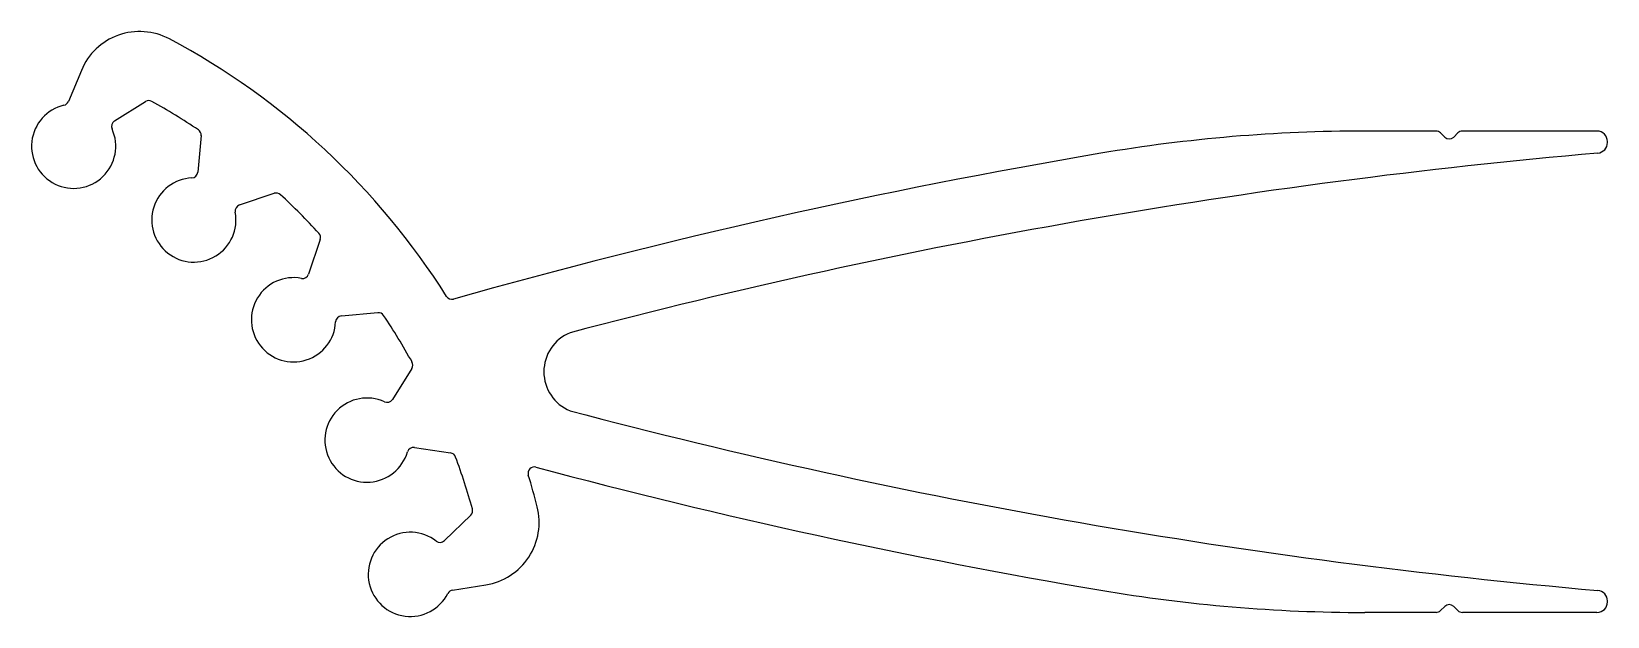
# Model space of a CAD drawing. Extents: x 876.7 to 951.6, y 463.6 to 491.4.
import ezdxf

# ---------------------------------------------------------------- set-up
doc = ezdxf.new("R2010")
doc.units = 0
doc.layers.get('0').update_dxf_attribs({"linetype": 'CONTINUOUS'})

msp = doc.modelspace()

# ---------------------------------------------------------------- linework, layer by layer
for p, q in [((879.094, 489.547), (878.478, 488.069)), ((880.666, 487.145), (882.139, 488.068)), ((884.781, 486.448), (884.627, 484.717)), ((943.416, 486.665), (940.027, 486.665)), ((943.828, 486.377), (943.628, 486.577)), ((944.453, 486.577), (944.253, 486.377)), ((951.054, 486.665), (944.665, 486.665)), ((951.554, 486.12), (951.554, 486.165)), ((886.601, 483.159), (888.249, 483.711)), ((890.439, 481.517), (889.884, 479.871)), ((891.439, 477.894), (893.17, 478.045)), ((894.785, 475.4), (893.861, 473.929)), ((894.91, 471.643), (896.628, 471.385)), ((897.58, 468.436), (896.337, 467.222)), ((896.717, 464.874), (898.301, 465.125)), ((943.828, 464.101), (943.628, 463.901)), ((944.453, 463.901), (944.253, 464.101)), ((951.554, 464.313), (951.554, 464.358)), ((943.416, 463.813), (940.027, 463.813)), ((951.054, 463.813), (944.665, 463.813))]:
    msp.add_line(p, q)
for centre, radius, start, end in [((881.863, 488.392), 3, 61.98733, 157.36671), ((866.834, 460.141), 35, 32.25111, 61.98733), ((878.729, 485.946), 2, 103.24735, 24.25948), ((878.201, 488.185), 0.3, 283.24735, 337.36671), ((882.298, 487.813), 0.3, 60.80259, 122.06804), ((866.834, 460.141), 32, 56.17019, 60.80259), ((880.825, 486.891), 0.3, 122.06804, 204.25948), ((884.482, 486.474), 0.3, 354.90473, 56.17019), ((940.027, 411.665), 75, 90, 99.62005), ((943.416, 486.365), 0.3, 45, 90), ((944.04, 486.59), 0.3, 225, 315), ((944.665, 486.365), 0.3, 90, 135), ((951.054, 486.165), 0.5, 0, 90), ((976.554, 196.162), 290.577, 95.02583, 104.80544), ((951.054, 486.12), 0.5, 275.02583, 0), ((976.554, 196.162), 293.577, 99.62005, 105.76945), ((884.437, 482.446), 2, 92.7133, 10.72637), ((884.328, 484.744), 0.3, 272.7133, 354.90473), ((888.344, 483.426), 0.3, 47.26949, 108.53494), ((866.834, 460.141), 32, 42.63708, 47.26949), ((886.697, 482.874), 0.3, 108.53494, 190.72637), ((890.154, 481.613), 0.3, 341.37163, 42.63708), ((889.168, 477.708), 2, 79.18019, 357.19327), ((889.599, 479.967), 0.3, 259.18019, 341.37163), ((896.688, 478.978), 0.3, 212.25111, 285.76945), ((891.465, 477.595), 0.3, 95.00184, 177.19327), ((893.196, 477.746), 0.3, 33.73638, 95.00184), ((866.834, 460.141), 32, 29.10398, 33.73638), ((903.054, 475.239), 2, 112.13597, 247.86403), ((894.531, 475.56), 0.3, 327.83852, 29.10398), ((892.658, 471.994), 2, 65.64709, 343.66017), ((893.607, 474.089), 0.3, 245.64709, 327.83852), ((976.554, 754.316), 290.577, 255.19456, 264.97417), ((894.865, 471.347), 0.3, 81.46873, 163.66017), ((896.584, 471.089), 0.3, 20.20328, 81.46873), ((866.834, 460.141), 32, 15.57087, 20.20328), ((900.603, 470.423), 0.3, 75.02228, 196.93408), ((976.554, 754.316), 293.577, 255.02228, 260.37995), ((866.834, 460.141), 35, 14.37938, 16.93408), ((897.371, 468.65), 0.3, 314.30542, 15.57087), ((897.831, 468.088), 3, 279, 14.37938), ((894.715, 465.622), 2, 52.11398, 333.01637), ((896.127, 467.437), 0.3, 232.11398, 314.30542), ((896.764, 464.578), 0.3, 99, 153.01637), ((940.027, 538.813), 75, 260.37995, 270), ((951.054, 464.358), 0.5, 0, 84.97417), ((944.04, 463.888), 0.3, 45, 135), ((951.054, 464.313), 0.5, 270, 0), ((943.416, 464.113), 0.3, 270, 315), ((944.665, 464.113), 0.3, 225, 270)]:
    msp.add_arc(centre, radius, start, end)

doc.saveas('drawing.dxf')
